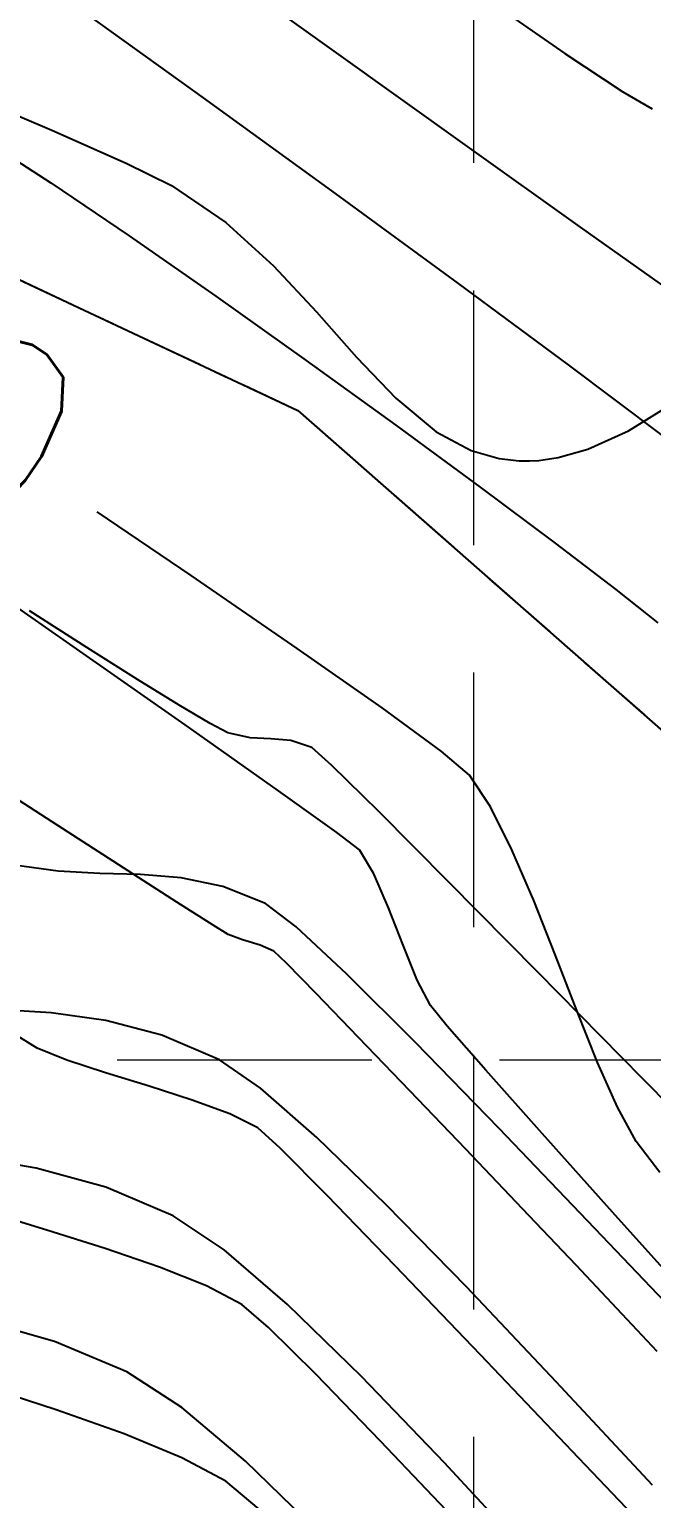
# Model space of a CAD drawing. Header units: inches. Extents: x 2547543 to 2548696, y 7125653 to 7126375.
# Drawn here: x 2547986.61 to 2547996.38, y 7125791.41 to 7125814.47 of the extents above; entities that cross this region are included whole.
import ezdxf

# ---------------------------------------------------------------- set-up
doc = ezdxf.new("R2010")
doc.units = ezdxf.units.IN
doc.header["$MEASUREMENT"] = 0
doc.linetypes.add('CENTER', pattern=[2, 1.25, -0.25, 0.25, -0.25])
doc.linetypes.add('HIDDEN', pattern=[0.375, 0.25, -0.125])
for name, color, linetype in [('CONT-MJR', 6, 'Continuous'), ('CONT-MNR', 14, 'Continuous'), ('GRID', 254, 'HIDDEN'), ('V-AREA', 6, 'Continuous'), ('V-CREEK-CNTR-E', 2, 'CENTER'), ('V-TOPO-MAJR-E', 6, 'Continuous'), ('V-TOPO-MINR-E', 14, 'Continuous')]:
    doc.layers.add(name, color=color, linetype=linetype)
doc.styles.add('L100', font='simplex', dxfattribs={"height": 4})

msp = doc.modelspace()

# ---------------------------------------------------------------- linework, layer by layer
at = {"layer": 'CONT-MJR', "color": 35, "elevation": 560}
for points in [[(2547985.408263578, 7125813.549050272), (2547986.961827983, 7125812.889331177)], [(2547986.961827983, 7125812.889331177), (2547988.12797233, 7125812.371077008)], [(2547988.12797233, 7125812.371077008), (2547988.838120059, 7125812.021965019)], [(2547990.440470333, 7125810.763697268), (2547991.113084301, 7125810.040075548)], [(2547991.742255555, 7125809.327477517), (2547992.359682645, 7125808.681414861)], [(2547993.542637879, 7125807.863364539), (2547993.983275584, 7125807.734510767)], [(2547993.983275584, 7125807.734510767), (2547994.295817587, 7125807.69892312)], [(2547994.606209745, 7125807.706169056), (2547994.90791342, 7125807.751104165)], [(2547988.303067064, 7125804.269431095), (2547987.506867018, 7125804.772059566)], [(2547990.073615845, 7125803.348973184), (2547989.724794922, 7125803.431381414)], [(2547990.3972496, 7125803.333240207), (2547990.073615845, 7125803.348973184)], [(2547991.043139347, 7125803.201300221), (2547990.714242123, 7125803.309057536)], [(2547996.241572649, 7125798.000099516), (2547994.592210778, 7125799.672174836)], [(2547998.080371271, 7125796.136186365), (2547996.241572649, 7125798.000099516)]]:
    msp.add_lwpolyline(points, dxfattribs=at)
at = {"layer": 'CONT-MJR', "color": 35, "extrusion": (0.5609907645302468, 0.8278220594498368, 0), "elevation": 7328302.589587}
msp.add_lwpolyline([(1888233.366673235, 560.0000000000005), (1888232.334331764, 560.0000000000005)], dxfattribs=at)
at = {"layer": 'CONT-MJR', "color": 35, "extrusion": (-0.6723237863645074, -0.7402572027940642, 0), "elevation": -6988007.324131955}
msp.add_lwpolyline([(-2904684.807486274, 560), (-2904683.797357325, 560)], dxfattribs=at)
at = {"layer": 'CONT-MJR', "color": 35, "extrusion": (0.7496247377799248, 0.6618630919671977, 0), "elevation": 6626347.835906704}
msp.add_lwpolyline([(3655262.206350271, 560.0000000000009), (3655261.255743925, 560.0000000000009)], dxfattribs=at)
at = {"layer": 'CONT-MJR', "color": 35, "extrusion": (-0.6350666263177032, -0.7724573646082034, 0), "elevation": -7122528.306494922}
msp.add_lwpolyline([(-2557147.815889243, 560), (-2557146.990754416, 560)], dxfattribs=at)
at = {"layer": 'CONT-MJR', "color": 35, "extrusion": (0.5287538661552857, -0.8487752052374282, 0), "elevation": -4700946.548548394}
msp.add_lwpolyline([(5930474.456897357, 560.0000000000009), (5930475.413110897, 560.0000000000009)], dxfattribs=at)
at = {"layer": 'CONT-MJR', "color": 35, "extrusion": (-0.4744303198903089, -0.880293060048061, 0), "elevation": -7481644.600867839}
msp.add_lwpolyline([(-1137718.891225305, 560.0000000000005), (-1137718.271461518, 560.0000000000005)], dxfattribs=at)
at = {"layer": 'CONT-MJR', "color": 35, "extrusion": (0.4079971028014803, -0.9129832222475933, 0), "elevation": -5466168.312128752}
msp.add_lwpolyline([(5233585.998034497, 560), (5233586.697447609, 560)], dxfattribs=at)
at = {"layer": 'CONT-MJR', "color": 35, "extrusion": (0.2732920505525228, -0.9619311072549829, 0), "elevation": -6158189.386924725}
msp.add_lwpolyline([(4398422.175191533, 560), (4398422.659330374, 560)], dxfattribs=at)
at = {"layer": 'CONT-MJR', "color": 35, "extrusion": (-0.00840389259766417, -0.999964686671088, 0), "elevation": -7146969.1333336}
msp.add_lwpolyline([(2488019.795083595, 560.0000000000009), (2488019.957756166, 560.0000000000009)], dxfattribs=at)
at = {"layer": 'CONT-MJR', "color": 35, "extrusion": (0.05820542760782354, -0.998304626953612, 0), "elevation": -6965419.688253406}
msp.add_lwpolyline([(2958435.341444523, 560), (2958435.489420729, 560)], dxfattribs=at)
at = {"layer": 'CONT-MJR', "color": 35, "extrusion": (0.5371701676797919, 0.8434738946493036, 0), "elevation": 7379133.179909448}
msp.add_lwpolyline([(1678608.798325806, 560.0000000000009), (1678609.865341155, 560.0000000000009)], dxfattribs=at)
at = {"layer": 'CONT-MJR', "color": 35, "extrusion": (0.5264478031668003, 0.8502074514733742, 0), "elevation": 7399794.732255459}
msp.add_lwpolyline([(1585044.587983461, 560), (1585045.36190399, 560)], dxfattribs=at)
at = {"layer": 'CONT-MJR', "color": 35, "extrusion": (-0.5097210633641778, -0.8603397221812393, 0), "elevation": -7429375.757624815}
msp.add_lwpolyline([(-1440035.642814426, 560.0000000000009), (-1440036.206985114, 560.0000000000009)], dxfattribs=at)
at = {"layer": 'CONT-MJR', "color": 35, "extrusion": (-0.4570864898579425, -0.8894222511211112, 0), "elevation": -7502499.808486412}
msp.add_lwpolyline([(-990869.721007253, 560), (-990870.0339704202, 560)], dxfattribs=at)
at = {"layer": 'CONT-MJR', "color": 35, "extrusion": (-0.07606680307073974, -0.9971027236301169, 0), "elevation": -7298975.395400101}
msp.add_lwpolyline([(1998571.403924162, 560.0000000000005), (1998571.086010556, 560.0000000000005)], dxfattribs=at)
at = {"layer": 'CONT-MJR', "color": 35, "extrusion": (0.6704950580821226, 0.7419139957484635, 0), "elevation": 6995148.528456287}
msp.add_lwpolyline([(2887425.191338112, 560), (2887425.615390761, 560)], dxfattribs=at)
at = {"layer": 'CONT-MJR', "color": 35, "extrusion": (-0.7019874277269594, -0.7121893367028792, 0), "elevation": -6863578.752013286}
msp.add_lwpolyline([(-3187570.753358973, 560), (-3187571.785175959, 560)], dxfattribs=at)
at = {"layer": 'CONT-MJR', "color": 35, "extrusion": (0.7086779137803794, 0.7055321498839646, 0), "elevation": 6833188.261141923}
msp.add_lwpolyline([(3252206.737518514, 560), (3252208.29292189, 560)], dxfattribs=at)
at = {"layer": 'CONT-MJR', "color": 35, "extrusion": (0.7110999401583983, 0.7030909436955667, 0), "elevation": 6821964.018139974}
msp.add_lwpolyline([(3275683.798095586, 560), (3275685.792467304, 560)], dxfattribs=at)
at = {"layer": 'CONT-MNR', "color": 35}
for points, elevation in [([(2547987.056452622, 7125801.255895806), (2547986.37526119, 7125801.352593674)], 561), ([(2547987.711625397, 7125801.223781355), (2547987.056452622, 7125801.255895806)], 561), ([(2547988.992852842, 7125801.155067636), (2547988.353013982, 7125801.206691554)], 561), ([(2547990.316819252, 7125800.749982385), (2547989.643376443, 7125801.019350834)], 561), ([(2547990.793645015, 7125800.386616136), (2547990.316819252, 7125800.749982385)], 561), ([(2547991.592413768, 7125799.641054658), (2547990.793645015, 7125800.386616136)], 561), ([(2547987.80999702, 7125798.91356788), (2547986.949809345, 7125799.035649207)], 562), ([(2547990.237435061, 7125797.85317927), (2547989.590499156, 7125798.298664549)], 562), ([(2547991.121703101, 7125797.077965702), (2547990.237435061, 7125797.85317927)], 562), ([(2547995.487619826, 7125795.649888366), (2547993.982676987, 7125797.218821819)], 561), ([(2547992.211294088, 7125796.019953065), (2547991.121703101, 7125797.077965702)], 562), ([(2547993.474198834, 7125794.72607058), (2547992.211294088, 7125796.019953065)], 562), ([(2547997.141402401, 7125793.914235495), (2547995.487619826, 7125795.649888366)], 561), ([(2547987.003406523, 7125793.873703581), (2547985.763627338, 7125794.223967019)], 564), ([(2547993.126699348, 7125791.967895993), (2547991.823415223, 7125793.324296198)], 563)]:
    msp.add_lwpolyline(points, dxfattribs=dict(at, elevation=elevation))
at = {"layer": 'CONT-MNR', "color": 35, "extrusion": (-0.02663554988053178, -0.9996452108035939, 0), "elevation": -7191140.120279401}
msp.add_lwpolyline([(2357284.720794177, 561), (2357284.079177955, 561)], dxfattribs=at)
at = {"layer": 'CONT-MNR', "color": 35, "extrusion": (-0.2042297851158188, -0.9789229769862113, 0), "elevation": -7495985.724618401}
msp.add_lwpolyline([(1038984.796063998, 561), (1038984.131534085, 561)], dxfattribs=at)
at = {"layer": 'CONT-MNR', "color": 35, "extrusion": (-0.7059395923682138, -0.7082720465520295, 0), "elevation": -6845732.841195711}
msp.add_lwpolyline([(-3225711.352929788, 561), (-3225712.874147425, 561)], dxfattribs=at)
at = {"layer": 'CONT-MNR', "color": 35, "extrusion": (-0.06069480868895515, -0.99815637061445, 0), "elevation": -7267311.283612192}
msp.add_lwpolyline([(2110790.39697001, 562), (2110789.542068952, 562)], dxfattribs=at)
at = {"layer": 'CONT-MNR', "color": 35, "extrusion": (-0.2560830747683975, -0.9666547774759939, 0), "elevation": -7540684.115990072}
msp.add_lwpolyline([(638229.0007017995, 562), (638228.0935164455, 562)], dxfattribs=at)
at = {"layer": 'CONT-MNR', "color": 35, "extrusion": (0.3899080586540411, 0.9208537917588422, 0), "elevation": 7555300.057336191}
msp.add_lwpolyline([(432080.3052193564, 562.0000000000009), (432081.2864468722, 562.0000000000009)], dxfattribs=at)
at = {"layer": 'CONT-MNR', "color": 35, "extrusion": (0.716480490623483, 0.6976071290890978, 0), "elevation": 6796594.919107457}
msp.add_lwpolyline([(3327995.920233319, 561), (3327997.802133941, 561)], dxfattribs=at)
at = {"layer": 'CONT-MNR', "color": 35, "extrusion": (-0.1669993917775881, -0.9859569986292079, 0), "elevation": -7451241.256695259}
msp.add_lwpolyline([(1322201.634270679, 563.0000000000009), (1322200.497263276, 563.0000000000009)], dxfattribs=at)
at = {"layer": 'CONT-MNR', "color": 35, "extrusion": (-0.2661636498516173, -0.9639278559610495, 0), "elevation": -7546935.278794207}
msp.add_lwpolyline([(559448.4726870342, 563), (559447.3387522099, 563)], dxfattribs=at)
at = {"layer": 'CONT-MNR', "color": 35, "extrusion": (-0.3895265564642011, -0.921015234298077, 0), "elevation": -7555475.860077101}
msp.add_lwpolyline([(-428950.1577531016, 563), (-428951.3069016999, 563)], dxfattribs=at)
at = {"layer": 'CONT-MNR', "color": 35, "extrusion": (0.5547772277007254, 0.8319989348699297, 0), "elevation": 7342220.753374613}
msp.add_lwpolyline([(1833304.282900496, 563), (1833305.244294931, 563)], dxfattribs=at)
at = {"layer": 'CONT-MNR', "color": 35, "extrusion": (-0.652609097703388, -0.7576947707321001, 0), "elevation": -7062019.082333818}
msp.add_lwpolyline([(-2719759.091723652, 563), (-2719760.405943728, 563)], dxfattribs=at)
at = {"layer": 'CONT-MNR', "color": 35, "extrusion": (0.7260921363211787, 0.687597418241624, 0), "elevation": 6749756.081579366}
msp.add_lwpolyline([(3421987.738886252, 562), (3421989.781083153, 562)], dxfattribs=at)
at = {"layer": 'CONT-MNR', "color": 35, "extrusion": (0.697319376145482, 0.7167605511271361, 0), "elevation": 6884251.619068304}
msp.add_lwpolyline([(3142653.731821333, 563), (3142655.355207745, 563)], dxfattribs=at)
at = {"layer": 'CONT-MNR', "color": 35, "extrusion": (0.3880642589657847, 0.9216323187222422, 0), "elevation": 7556144.618889584}
msp.add_lwpolyline([(416957.518201503, 564.0000000000009), (416958.749118018, 564.0000000000009)], dxfattribs=at)
at = {"layer": 'CONT-MNR', "color": 35, "extrusion": (-0.5442454831349068, -0.8389260122843086, 0), "elevation": -7364744.473203431}
msp.add_lwpolyline([(-1740606.313620922, 564.0000000000009), (-1740607.341699522, 564.0000000000009)], dxfattribs=at)
at = {"layer": 'CONT-MNR', "color": 35, "extrusion": (0.7317305056664719, 0.6815940632642639, 0), "elevation": 6721343.951459256}
msp.add_lwpolyline([(3477459.890268655, 562), (3477462.110805456, 562)], dxfattribs=at)
at = {"layer": 'CONT-MNR', "color": 35, "extrusion": (0.6447999871182007, 0.7643513436976273, 0), "elevation": 7089552.604088129}
msp.add_lwpolyline([(2647151.006257356, 564), (2647152.313045992, 564)], dxfattribs=at)
at = {"layer": 'CONT-MNR', "color": 35, "extrusion": (-0.695976904185487, -0.7180641676343318, 0), "elevation": -6890118.088353422}
msp.add_lwpolyline([(-3129764.779241187, 564.0000000000009), (-3129766.333866974, 564.0000000000009)], dxfattribs=at)
at = {"layer": 'CONT-MNR', "color": 35, "extrusion": (0.7343655255217856, 0.6787542080349201, 0), "elevation": 6707819.595305304}
msp.add_lwpolyline([(3503472.821929064, 563), (3503474.906471624, 563)], dxfattribs=at)
at = {"layer": 'GRID', "color": 252, "linetype": 'HIDDEN', "lineweight": 0, "ltscale": 16}
for p, q in [((2547993.583313596, 7126356.376313465), (2547993.583313596, 7125726.296813901)), ((2547561.986892405, 7125798.2968139), (2548677.986892388, 7125798.2968139))]:
    msp.add_line(p, q, dxfattribs=at)
at = {"layer": 'V-AREA', "color": 7}
msp.add_line((2547980.736720876, 7125813.222181662), (2547990.823800004, 7125808.490599999), dxfattribs=at)
at = {"layer": 'V-AREA', "color": 5}
msp.add_line((2547990.823800004, 7125808.490599999), (2548014.8493, 7125787.375900001), dxfattribs=at)
at = {"layer": 'V-CREEK-CNTR-E', "color": 5}
for p, q in [((2547924.7817, 7125839.4692), (2547990.8238, 7125808.4906)), ((2547990.8238, 7125808.4906), (2548014.8493, 7125787.3759))]:
    msp.add_line(p, q, dxfattribs=at)
at = {"layer": 'V-TOPO-MAJR-E', "color": 35, "extrusion": (0.5426824395805049, 0.839937955905644, 0), "elevation": 7367987.789965544}
msp.add_lwpolyline([(1726903.359064692, 560), (1726902.13180374, 560)], dxfattribs=at)
at = {"layer": 'V-TOPO-MAJR-E', "color": 35}
for points, elevation in [([(2547986.942021542, 7125812.065245433), (2547988.172904376, 7125811.23228186)], 560), ([(2547988.172904376, 7125811.23228186), (2547989.533397265, 7125810.285100835)], 560), ([(2547989.533397265, 7125810.285100835), (2547990.953050481, 7125809.276435515)], 560), ([(2547990.953050481, 7125809.276435515), (2547992.361414299, 7125808.259019053)], 560), ([(2547989.147735608, 7125805.899203405), (2547987.672774537, 7125806.900055698)], 560), ([(2547990.813848003, 7125804.755741592), (2547989.147735608, 7125805.899203405)], 560), ([(2547989.002518392, 7125792.047442405), (2547988.09502006, 7125792.422316762)], 565), ([(2547989.691618484, 7125791.679005015), (2547989.002518392, 7125792.047442405)], 565), ([(2547990.216317874, 7125791.241473177), (2547989.691618484, 7125791.679005015)], 565)]:
    msp.add_lwpolyline(points, dxfattribs=dict(at, elevation=elevation))
at = {"layer": 'V-TOPO-MAJR-E', "color": 35, "extrusion": (0.5915914112155816, 0.8062379314916638, 0), "elevation": 7252467.307813344}
msp.add_lwpolyline([(2161278.873081504, 560), (2161277.227630897, 560)], dxfattribs=at)
at = {"layer": 'V-TOPO-MAJR-E', "color": 35, "extrusion": (-0.598204758984634, -0.8013432886897699, 0), "elevation": -7234439.794847623}
msp.add_lwpolyline([(-2220874.188310146, 560), (-2220872.722726223, 560)], dxfattribs=at)
at = {"layer": 'V-TOPO-MAJR-E', "color": 35, "extrusion": (-0.6071476831129288, -0.794589007531946, 0), "elevation": -7209096.619620323}
msp.add_lwpolyline([(-2301808.142483469, 560.0000000000009), (-2301806.944634951, 560.0000000000009)], dxfattribs=at)
at = {"layer": 'V-TOPO-MAJR-E', "color": 35, "extrusion": (-0.6233349431013696, -0.7819549531199431, 0), "elevation": -7160313.87360478}
msp.add_lwpolyline([(-2449345.731589097, 560), (-2449344.889201745, 560)], dxfattribs=at)
at = {"layer": 'V-TOPO-MAJR-E', "color": 35, "extrusion": (0.5739840334370963, 0.8188664905583096, 0), "elevation": 7297588.777230979}
msp.add_lwpolyline([(2003632.229480769, 560.0000000000005), (2003633.859475276, 560.0000000000005)], dxfattribs=at)
at = {"layer": 'V-TOPO-MAJR-E', "color": 35, "extrusion": (-0.5914726616986816, -0.8063250526078655, 0), "elevation": -7252781.838273751}
msp.add_lwpolyline([(-2160207.099888031, 560), (-2160208.248986207, 560)], dxfattribs=at)
at = {"layer": 'V-TOPO-MAJR-E', "color": 35, "extrusion": (-0.648036333808375, -0.7616094209397626, 0), "elevation": -7078270.894544295}
msp.add_lwpolyline([(-2677203.232381043, 560), (-2677203.812085916, 560)], dxfattribs=at)
at = {"layer": 'V-TOPO-MAJR-E', "color": 35, "extrusion": (0.8331391694110003, 0.5530633999761229, 0), "elevation": 6063853.906798462}
msp.add_lwpolyline([(4527582.842193535, 560.0000000000009), (4527583.439433165, 560.0000000000009)], dxfattribs=at)
at = {"layer": 'V-TOPO-MAJR-E', "color": 35, "extrusion": (0.8943807128098243, 0.4473065398066414, 0), "elevation": 5466294.508585591}
msp.add_lwpolyline([(5233445.044454752, 560), (5233445.799979894, 560)], dxfattribs=at)
at = {"layer": 'V-TOPO-MAJR-E', "color": 35, "extrusion": (0.9191223211511625, 0.3939722817175077, 0), "elevation": 5149286.641591188}
msp.add_lwpolyline([(5545643.349547241, 560), (5545644.216017788, 560)], dxfattribs=at)
at = {"layer": 'V-TOPO-MAJR-E', "color": 35, "extrusion": (0.9296943356057561, 0.3683319730115373, 0), "elevation": 4993516.344389176}
msp.add_lwpolyline([(5686307.860205625, 560), (5686308.784788701, 560)], dxfattribs=at)
at = {"layer": 'V-TOPO-MAJR-E', "color": 35, "extrusion": (0.9323629146278889, 0.3615237135051973, 0), "elevation": 4951801.574887905}
msp.add_lwpolyline([(5722670.102643657, 560), (5722671.030703736, 560)], dxfattribs=at)
at = {"layer": 'V-TOPO-MAJR-E', "color": 35, "extrusion": (0.9281442469731636, 0.3722207098088706, 0), "elevation": 5017277.076258538}
msp.add_lwpolyline([(5665351.952829078, 560.0000000000009), (5665352.829330629, 560.0000000000009)], dxfattribs=at)
at = {"layer": 'V-TOPO-MAJR-E', "color": 35, "extrusion": (0.9139308261581406, 0.4058699853375445, 0), "elevation": 5220839.292478164}
msp.add_lwpolyline([(5478331.009377953, 560), (5478331.779975518, 560)], dxfattribs=at)
at = {"layer": 'V-TOPO-MAJR-E', "color": 35, "extrusion": (0.8766317767593095, 0.4811618521618438, 0), "elevation": 5662316.070059611}
msp.add_lwpolyline([(5020701.557709264, 560.0000000000005), (5020702.170906045, 560.0000000000005)], dxfattribs=at)
at = {"layer": 'V-TOPO-MAJR-E', "color": 35, "extrusion": (0.7969726652901411, 0.604015372966888, 0), "elevation": 6334774.213629914}
msp.add_lwpolyline([(4140035.988323756, 560), (4140036.60263639, 560)], dxfattribs=at)
at = {"layer": 'V-TOPO-MAJR-E', "color": 35, "extrusion": (-0.3081211035931896, -0.951347142488227, 0), "elevation": -7564191.193669605}
msp.add_lwpolyline([(228413.0385351279, 565), (228411.8171483264, 565)], dxfattribs=at)
at = {"layer": 'V-TOPO-MAJR-E', "color": 35, "extrusion": (-0.3340650764148037, -0.9425500117871579, 0), "elevation": -7567609.569314394}
msp.add_lwpolyline([(21127.8189174179, 565.0000000000009), (21126.68887738278, 565.0000000000009)], dxfattribs=at)
at = {"layer": 'V-TOPO-MINR-E', "color": 35}
for points, elevation in [([(2547989.04397036, 7125815.809904496), (2547991.385346577, 7125814.130128457)], 562), ([(2547993.714343683, 7125815.000701789), (2547995.016296756, 7125814.097316221)], 563), ([(2547991.385346577, 7125814.130128457), (2547993.479456449, 7125812.632208073)], 562), ([(2547995.92779628, 7125813.491231305), (2547996.387780421, 7125813.228504812)], 563), ([(2547993.479456449, 7125812.632208073), (2547995.254554667, 7125811.368472882)], 562), ([(2547991.408869468, 7125811.898356508), (2547993.338374171, 7125810.485867193)], 561), ([(2547995.254554667, 7125811.368472882), (2547996.63889592, 7125810.391252425)], 562), ([(2547989.103077802, 7125803.51698736), (2547987.241894465, 7125804.820624734)], 561), ([(2547990.520792927, 7125802.517364196), (2547989.103077802, 7125803.51698736)], 561), ([(2547992.015594649, 7125801.216584818), (2547991.789162045, 7125801.59309145)], 561), ([(2547989.952362011, 7125800.182031492), (2547989.730930619, 7125800.261908815)], 562), ([(2547990.232473675, 7125800.094449774), (2547989.952362011, 7125800.182031492)], 562), ([(2547991.109164343, 7125799.337966502), (2547990.644911871, 7125799.811840331)], 562), ([(2547992.579345292, 7125797.811636539), (2547991.775053078, 7125798.649124579)], 562), ([(2547988.485700915, 7125797.880790079), (2547987.804498216, 7125798.089913102)], 563), ([(2547989.16182981, 7125797.665520092), (2547988.485700915, 7125797.880790079)], 563), ([(2547993.458808204, 7125796.891824364), (2547992.579345292, 7125797.811636539)], 562), ([(2547990.543118462, 7125796.908699403), (2547990.194225124, 7125797.229284398)], 563), ([(2547994.350209031, 7125795.956010026), (2547993.458808204, 7125796.891824364)], 562), ([(2547997.029799108, 7125794.494317871), (2547995.763148982, 7125795.904053145)], 561), ([(2547987.796328242, 7125795.333840209), (2547986.878460448, 7125795.622705253)], 564), ([(2547989.386188473, 7125794.747148906), (2547988.651447435, 7125795.041184417)], 564), ([(2547993.689600387, 7125793.666686528), (2547992.351620922, 7125795.061653285)], 563), ([(2547995.915893299, 7125794.301662778), (2547995.19031499, 7125795.070515505)], 562), ([(2547989.942921803, 7125794.454144706), (2547989.386188473, 7125794.747148906)], 564), ([(2547990.361227965, 7125794.093162688), (2547989.942921803, 7125794.454144706)], 564), ([(2547993.362718388, 7125791.00695578), (2547992.121448305, 7125792.311850699)], 564), ([(2547996.928941645, 7125790.262601531), (2547995.235645571, 7125792.045086883)], 563)]:
    msp.add_lwpolyline(points, dxfattribs=dict(at, elevation=elevation))
at = {"layer": 'V-TOPO-MINR-E', "color": 35, "extrusion": (-0.5837773613253501, -0.8119137838490069, 0), "elevation": -7273004.6130255}
msp.add_lwpolyline([(-2091143.539995142, 561.0000000000009), (-2091140.881212348, 561.0000000000009)], dxfattribs=at)
at = {"layer": 'V-TOPO-MINR-E', "color": 35, "extrusion": (0.5536995872666826, 0.832716498612046, 0), "elevation": 7344606.753758602}
msp.add_lwpolyline([(1823802.836171522, 563.0000000000009), (1823801.741561862, 563.0000000000009)], dxfattribs=at)
at = {"layer": 'V-TOPO-MINR-E', "color": 35, "extrusion": (-0.5870347393540867, -0.8095617424208481, 0), "elevation": -7264544.16917885}
msp.add_lwpolyline([(-2120345.32569988, 561), (-2120342.765800245, 561)], dxfattribs=at)
at = {"layer": 'V-TOPO-MINR-E', "color": 35, "extrusion": (0.5951838529090606, 0.8035895601837582, 0), "elevation": 7242751.40661099}
msp.add_lwpolyline([(2193626.493942976, 561), (2193624.341070206, 561)], dxfattribs=at)
at = {"layer": 'V-TOPO-MINR-E', "color": 35, "extrusion": (-0.6013440703491016, -0.7989901808257562, 0), "elevation": -7225673.310504193}
msp.add_lwpolyline([(-2249240.071128135, 561), (-2249238.22634833, 561)], dxfattribs=at)
at = {"layer": 'V-TOPO-MINR-E', "color": 35, "extrusion": (0.5722552157120091, 0.8200755868152656, 0), "elevation": 7301797.55854664}
msp.add_lwpolyline([(1988236.842153869, 561.0000000000005), (1988239.580300767, 561.0000000000005)], dxfattribs=at)
at = {"layer": 'V-TOPO-MINR-E', "color": 35, "extrusion": (0.541888763091975, 0.8404502177015897, 0), "elevation": 7369607.373257121}
msp.add_lwpolyline([(1719935.740859644, 562), (1719937.110018203, 562)], dxfattribs=at)
at = {"layer": 'V-TOPO-MINR-E', "color": 35, "extrusion": (0.5819709568023713, 0.8132095704297464, 0), "elevation": 7277627.285422179}
msp.add_lwpolyline([(2074958.706869086, 561.0000000000009), (2074959.832142105, 561.0000000000009)], dxfattribs=at)
at = {"layer": 'V-TOPO-MINR-E', "color": 35, "extrusion": (-0.5411517199331791, -0.8409249764475794, 0), "elevation": -7371112.43363731}
msp.add_lwpolyline([(-1713472.814095106, 562.0000000000005), (-1713474.038125356, 562.0000000000005)], dxfattribs=at)
at = {"layer": 'V-TOPO-MINR-E', "color": 35, "extrusion": (-0.6063650078227826, -0.7951864418412055, 0), "elevation": -7211353.875244413}
msp.add_lwpolyline([(-2294708.214074118, 561), (-2294708.658355247, 561)], dxfattribs=at)
at = {"layer": 'V-TOPO-MINR-E', "color": 35, "extrusion": (-0.5399797344441108, -0.8416780182407448, 0), "elevation": -7373492.254771112}
msp.add_lwpolyline([(-1703201.742980448, 562), (-1703202.736844909, 562)], dxfattribs=at)
at = {"layer": 'V-TOPO-MINR-E', "color": 35, "extrusion": (0.9168867337188839, 0.3991474884429524, 0), "elevation": 5180465.735463941}
msp.add_lwpolyline([(5516527.407793934, 561.0000000000009), (5516527.989007203, 561.0000000000009)], dxfattribs=at)
at = {"layer": 'V-TOPO-MINR-E', "color": 35, "extrusion": (0.537487342507288, 0.8432718165837475, 0), "elevation": 7378498.757192097}
msp.add_lwpolyline([(1681379.795403437, 562.0000000000009), (1681380.474067639, 562.0000000000009)], dxfattribs=at)
at = {"layer": 'V-TOPO-MINR-E', "color": 35, "extrusion": (0.9314381494051606, 0.3638996755050624, 0), "elevation": 4966373.740292976}
msp.add_lwpolyline([(5710028.417196909, 561), (5710029.049749738, 561)], dxfattribs=at)
at = {"layer": 'V-TOPO-MINR-E', "color": 35, "extrusion": (-0.5268623429678218, -0.8499506288970304, 0), "elevation": -7399018.25350008}
msp.add_lwpolyline([(-1588650.347282341, 562.0000000000009), (-1588650.625735198, 562.0000000000009)], dxfattribs=at)
at = {"layer": 'V-TOPO-MINR-E', "color": 35, "extrusion": (-0.3892260404471387, -0.9211422742648621, 0), "elevation": -7555619.854241947}
msp.add_lwpolyline([(-426485.2069409825, 562), (-426485.4382350775, 562)], dxfattribs=at)
at = {"layer": 'V-TOPO-MINR-E', "color": 35, "extrusion": (0.6947356852753628, 0.7192651302579406, 0), "elevation": 6895519.356623407}
msp.add_lwpolyline([(3117866.592305392, 562.0000000000009), (3117866.869509751, 562.0000000000009)], dxfattribs=at)
at = {"layer": 'V-TOPO-MINR-E', "color": 35, "extrusion": (0.9267762378769386, 0.3756139040380004, 0), "elevation": 5037968.475573974}
msp.add_lwpolyline([(5646960.212979174, 561.0000000000009), (5646960.801403774, 561.0000000000009)], dxfattribs=at)
at = {"layer": 'V-TOPO-MINR-E', "color": 35, "extrusion": (0.8910189571631708, 0.45396609782654, 0), "elevation": 5505181.212560466}
msp.add_lwpolyline([(5192519.730021803, 561), (5192520.180482518, 561)], dxfattribs=at)
at = {"layer": 'V-TOPO-MINR-E', "color": 35, "extrusion": (0.7189840944313511, 0.695026526079926, 0), "elevation": 6784584.639651155}
msp.add_lwpolyline([(3352414.016945616, 562), (3352414.975022337, 562)], dxfattribs=at)
at = {"layer": 'V-TOPO-MINR-E', "color": 35, "extrusion": (0.7715862112068971, 0.6361247665948762, 0), "elevation": 6498893.510115566}
msp.add_lwpolyline([(3877326.559572982, 561), (3877326.975375205, 561)], dxfattribs=at)
at = {"layer": 'V-TOPO-MINR-E', "color": 35, "extrusion": (0.7526561501093563, 0.658413790638199, 0), "elevation": 6609486.945155239}
msp.add_lwpolyline([(3685641.553118814, 561), (3685642.471430824, 561)], dxfattribs=at)
at = {"layer": 'V-TOPO-MINR-E', "color": 35, "extrusion": (0.5273964922584368, 0.8496192911848794, 0), "elevation": 7398015.115652874}
msp.add_lwpolyline([(1593302.440520015, 563.0000000000005), (1593302.882238382, 563.0000000000005)], dxfattribs=at)
at = {"layer": 'V-TOPO-MINR-E', "color": 35, "extrusion": (-0.3750521089180726, -0.9270037300874826, 0), "elevation": -7561269.565154768}
msp.add_lwpolyline([(-310552.0428706221, 563.0000000000009), (-310552.5421884749, 563.0000000000009)], dxfattribs=at)
at = {"layer": 'V-TOPO-MINR-E', "color": 35, "extrusion": (-0.3112013616319795, -0.9503439969392147, 0), "elevation": -7564896.712331366}
msp.add_lwpolyline([(203906.845983692, 563), (203906.2039885409, 563)], dxfattribs=at)
at = {"layer": 'V-TOPO-MINR-E', "color": 35, "extrusion": (0.7475577251324692, 0.664196844011448, 0), "elevation": 6637705.061011256}
msp.add_lwpolyline([(3634574.689461441, 561), (3634576.021942476, 561)], dxfattribs=at)
at = {"layer": 'V-TOPO-MINR-E', "color": 35, "extrusion": (-0.3443973116912487, -0.9388239939945298, 0), "elevation": -7567390.442293098}
msp.add_lwpolyline([(-61991.56443747226, 563.0000000000005), (-61992.19809705857, 563.0000000000005)], dxfattribs=at)
at = {"layer": 'V-TOPO-MINR-E', "color": 35, "extrusion": (0.445993544146274, 0.8950361772463981, 0), "elevation": 7514233.489104099}
msp.add_lwpolyline([(897516.1580556864, 563), (897516.6468632906, 563)], dxfattribs=at)
at = {"layer": 'V-TOPO-MINR-E', "color": 35, "extrusion": (0.7451987135787368, 0.6668424681141686, 0), "elevation": 6650546.492839328}
msp.add_lwpolyline([(3611022.157482325, 561), (3611023.81560004, 561)], dxfattribs=at)
at = {"layer": 'V-TOPO-MINR-E', "color": 35, "extrusion": (0.7095119514832706, 0.7046934019149045, 0), "elevation": 6829331.807554993}
msp.add_lwpolyline([(3260284.897431953, 563), (3260285.946687617, 563)], dxfattribs=at)
at = {"layer": 'V-TOPO-MINR-E', "color": 35, "extrusion": (0.7179251401844523, 0.6961203150972788, 0), "elevation": 6789678.469863084}
msp.add_lwpolyline([(3342078.179887301, 563.0000000000009), (3342079.715683476, 563.0000000000009)], dxfattribs=at)
at = {"layer": 'V-TOPO-MINR-E', "color": 35, "extrusion": (0.2928244017953361, 0.9561662353969647, 0), "elevation": 7559557.908237799}
msp.add_lwpolyline([(-349692.1808838996, 564.0000000000009), (-349691.2155843426, 564.0000000000009)], dxfattribs=at)
at = {"layer": 'V-TOPO-MINR-E', "color": 35, "extrusion": (0.7254549390078615, 0.6882696647892452, 0), "elevation": 6752924.279922849}
msp.add_lwpolyline([(3415735.43274064, 562), (3415736.65334646, 562)], dxfattribs=at)
at = {"layer": 'V-TOPO-MINR-E', "color": 35, "extrusion": (0.3238015996686361, 0.9461250044534457, 0), "elevation": 7566935.666351159}
msp.add_lwpolyline([(-103371.9409516845, 564.0000000000005), (-103371.0371396206, 564.0000000000005)], dxfattribs=at)
at = {"layer": 'V-TOPO-MINR-E', "color": 35, "extrusion": (0.7304404388432648, 0.6829764017171155, 0), "elevation": 6727908.606501916}
msp.add_lwpolyline([(3464746.432483017, 562), (3464747.234586684, 562)], dxfattribs=at)
at = {"layer": 'V-TOPO-MINR-E', "color": 35, "extrusion": (0.7024878052441791, 0.7116957801499292, 0), "elevation": 6861329.742963533}
msp.add_lwpolyline([(3192388.421264695, 564), (3192389.465179157, 564)], dxfattribs=at)
at = {"layer": 'V-TOPO-MINR-E', "color": 35, "extrusion": (0.7237667953006128, 0.6900446550914521, 0), "elevation": 6761269.060149819}
msp.add_lwpolyline([(3399181.178895422, 563.0000000000009), (3399183.419395618, 563.0000000000009)], dxfattribs=at)
at = {"layer": 'V-TOPO-MINR-E', "color": 35, "extrusion": (0.7175400375882264, 0.6965172607034852, 0), "elevation": 6791523.703990727}
msp.add_lwpolyline([(3338320.79056601, 564), (3338322.251076584, 564)], dxfattribs=at)

# ---------------------------------------------------------------- texts
at = {"layer": 'V-TOPO-MAJR-E', "color": 35, "insert": (2547981.07636776, 7125813.270361708, 560), "char_height": 3.2, "width": 12.03809523809524, "attachment_point": 1, "rotation": 326.0833944512758, "style": 'L100'}
msp.add_mtext('\\Fsimplex.shx;\\W1.0000000000;\\T1.0000000000;\\o\\l560', dxfattribs=at)

doc.saveas('drawing.dxf')
